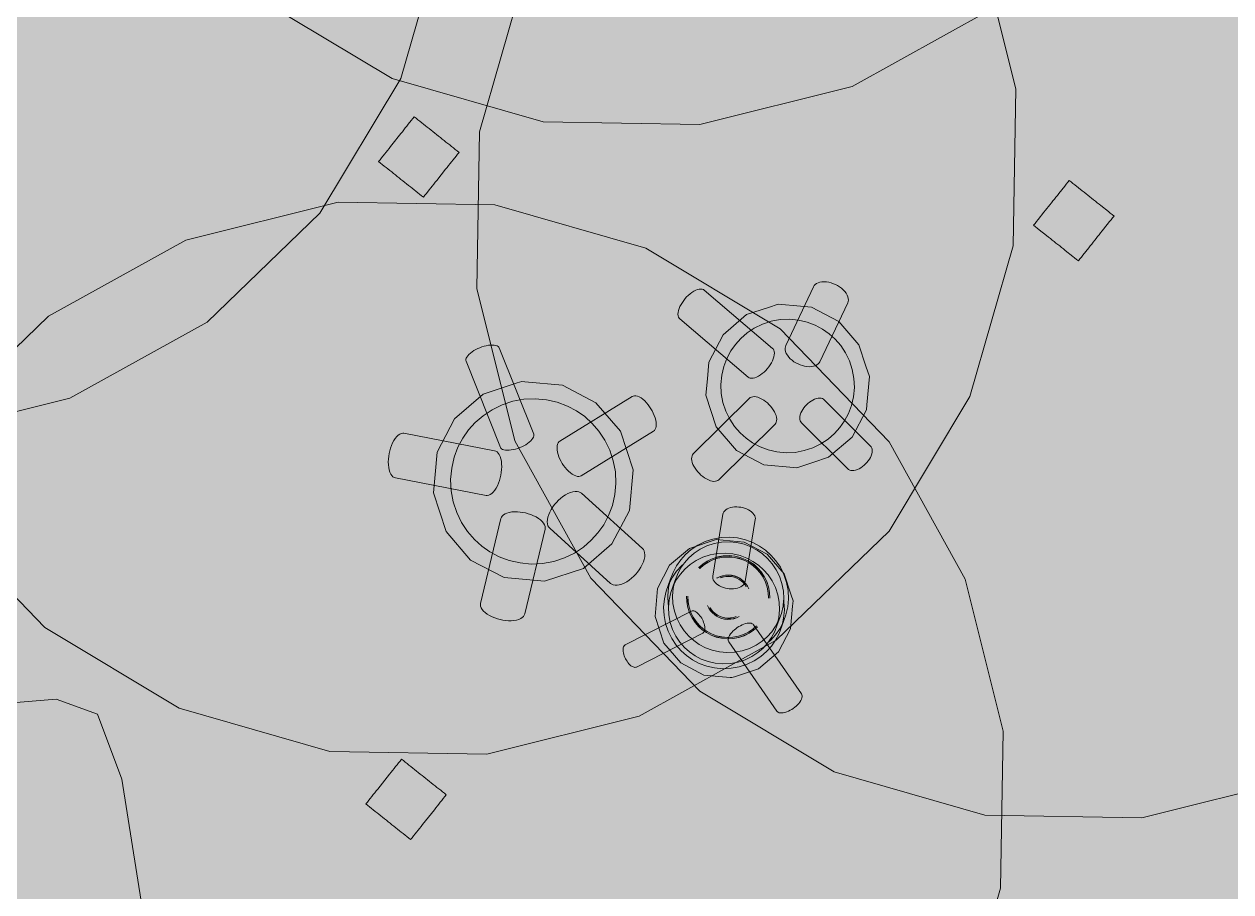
# Model space of a CAD drawing. Header units: millimetres. Extents: x -146962 to 322503, y -183624 to 284367.
# Drawn here: x 92993 to 96789, y 32109 to 34838 of the extents above; entities that cross this region are included whole.
import ezdxf

# ---------------------------------------------------------------- set-up
doc = ezdxf.new("R2010")
doc.units = ezdxf.units.MM
doc.layers.add('06_部屋の色', color=8, linetype='Continuous', lineweight=0)
doc.layers.add('30_敷地・外構', color=8, linetype='Continuous', lineweight=9)

msp = doc.modelspace()

# ---------------------------------------------------------------- hatches: boundary and pattern name
at = {"layer": '06_部屋の色', "true_color": 0xdde9cf}
msp.add_hatch(color=8, dxfattribs=at).paths.add_polyline_path([(83510.2, 29400.8), (83510.3, 31670.6), (83754.2, 32064.6), (83999.1, 32458.1), (84244.9, 32850.9), (84491.7, 33243.1), (84739.4, 33634.8), (84988.1, 34025.8), (85237.8, 34416.3), (85488.3, 34806.1), (85739.9, 35195.3), (85992.4, 35583.9), (86245.8, 35971.8), (86500.2, 36359.2), (86755.5, 36745.9), (87011.8, 37132), (87269, 37517.5), (87527.2, 37902.4), (87786.3, 38286.6), (88046.3, 38670.2), (88307.2, 39053.2), (88569.1, 39435.5), (88832, 39817.2), (89095.7, 40198.2), (89360.4, 40578.6), (89626, 40958.3), (89892.5, 41337.4), (90160, 41715.9), (90428.4, 42093.7), (90697.7, 42470.8), (90967.9, 42847.3), (91239, 43223.1), (91511.1, 43598.3), (91784.1, 43972.8), (92058, 44346.6), (92332.7, 44719.7), (92608.4, 45092.2), (92885.1, 45464), (93162.6, 45835.2), (93441, 46205.6), (93720.3, 46575.4), (94000.5, 46944.5), (94281.7, 47312.9), (94563.7, 47680.6), (94846.6, 48047.7), (95130.4, 48414), (95415.1, 48779.7), (95700.7, 49144.6), (95987.2, 49508.9), (96274.5, 49872.4), (96562.8, 50235.3), (96851.9, 50597.4), (97142, 50958.9), (97432.9, 51319.6), (97724.6, 51679.7), (98017.3, 52039), (98310.8, 52397.6), (98605.2, 52755.5), (98900.5, 53112.6), (99196.7, 53469.1), (99493.7, 53824.8), (99791.6, 54179.8), (100090.3, 54534), (100389.9, 54887.6), (100690.4, 55240.4), (100991.8, 55592.4), (101293.9, 55943.8), (101597, 56294.4), (101900.9, 56644.2), (102205.6, 56993.3), (102511.3, 57341.7), (102817.7, 57689.3), (103125, 58036.2), (103433.2, 58382.3), (103742.1, 58727.7), (104052, 59072.3), (104362.6, 59416.2), (104674.1, 59759.3), (104986.5, 60101.6), (105299.7, 60443.2), (105613.7, 60784), (105928.5, 61124.1), (106244.2, 61463.4), (106560.7, 61801.9), (106878, 62139.6), (107196.1, 62476.6), (107515.1, 62812.7), (107834.9, 63148.1), (108155.5, 63482.8), (108476.9, 63816.6), (108799.1, 64149.7), (109122.2, 64481.9), (109446, 64813.4), (109770.7, 65144.1), (110096.1, 65474), (110422.4, 65803.1), (110749.4, 66131.4), (111077.3, 66458.9), (111406, 66785.6), (111735.4, 67111.5), (112065.7, 67436.6), (112396.7, 67760.9), (112728.6, 68084.4), (113061.2, 68407.1), (113394.6, 68728.9), (113728.8, 69050), (114063.8, 69370.2), (114399.5, 69689.6), (114736, 70008.2), (115073.4, 70326), (115411.4, 70642.9), (115750.3, 70959.1), (116089.9, 71274.4), (116430.3, 71588.8), (116771.5, 71902.5), (117113.4, 72215.3), (117456.1, 72527.2), (117799.5, 72838.4), (118596.9, 72838.3), (118594.5, 29398.9)])
at = {"layer": '06_部屋の色', "true_color": 0xd0e1c2}
msp.add_hatch(color=8, dxfattribs=at).paths.add_polyline_path([(96795.3, 44800.1), (96995.1, 40900.1), (97594.9, 36900.1), (98994.7, 33400), (100394.5, 30199.9), (100394.5, 29399.9), (83510.2, 29400.8), (83510.3, 31670.6), (83714.7, 32000.8), (84134.5, 32674.5), (84134.5, 32674.5), (84558.1, 33348.1), (84558.1, 33348.1), (84985.6, 34021.8), (84985.6, 34021.8), (85417.2, 34695.5), (85852.8, 35369.1), (85852.8, 35369.1), (86292.4, 36042.8), (86292.4, 36042.8), (86736.1, 36716.4), (86736.1, 36716.4), (87184, 37390.1), (87184, 37390.1), (87636, 38063.8), (88092.1, 38737.4), (88552.4, 39411.1), (89017.2, 40084.7), (89486.2, 40758.4), (89486.2, 40758.4), (89959.4, 41432.1), (89959.4, 41432.1), (90437, 42105.7), (90919.2, 42779.4), (90919.2, 42779.4), (91405.8, 43453), (91896.8, 44126.7), (91896.8, 44126.7), (92392.4, 44800.3), (92392.4, 44800.3), (94845.5, 47200.2)])
at = {"layer": '30_敷地・外構', "true_color": 0xcfe0b8}
for points in [[(94212.2, 38158.7), (94690.9, 38278.1), (95184.2, 38269.4), (95658.5, 38133.5), (96081.4, 37879.3), (96424.2, 37524.4), (96663.4, 37092.9), (96782.7, 36614.2), (96774.1, 36120.8), (96638.1, 35646.6), (96384, 35223.7), (96029.1, 34880.9), (95597.6, 34641.7), (95118.8, 34522.4), (94625.5, 34531), (94151.2, 34667), (93728.3, 34921.1), (93385.6, 35276), (93146.4, 35707.5), (93027, 36186.3), (93035.6, 36679.6), (93171.6, 37153.8), (93425.7, 37576.8), (93780.6, 37919.5)], [(91752.1, 37178.8), (92230.9, 37298.2), (92724.2, 37289.6), (93198.4, 37153.6), (93621.4, 36899.5), (93964.1, 36544.6), (94203.3, 36113), (94322.7, 35634.3), (94314.1, 35141), (94178.1, 34666.7), (93923.9, 34243.8), (93569, 33901.1), (93137.5, 33661.9), (92658.8, 33542.5), (92165.5, 33551.1), (91691.2, 33687.1), (91268.3, 33941.2), (90925.5, 34296.1), (90686.3, 34727.7), (90567, 35206.4), (90575.6, 35699.7), (90711.6, 36174), (90965.7, 36596.9), (91320.6, 36939.6)], [(93542.1, 36178.7), (94020.8, 36298.1), (94514.1, 36289.5), (94988.4, 36153.5), (95411.3, 35899.4), (95754, 35544.5), (95993.2, 35112.9), (96112.6, 34634.2), (96104, 34140.9), (95968, 33666.6), (95713.9, 33243.7), (95359, 32901), (94927.4, 32661.8), (94448.7, 32542.4), (93955.4, 32551), (93481.1, 32687), (93058.2, 32941.1), (92715.5, 33296), (92476.3, 33727.6), (92356.9, 34206.3), (92365.5, 34699.6), (92501.5, 35173.9), (92755.6, 35596.8), (93110.5, 35939.5)], [(95602.1, 35978.6), (96080.8, 36098), (96574.1, 36089.4), (97048.4, 35953.4), (97471.3, 35699.3), (97814, 35344.3), (98053.2, 34912.8), (98172.6, 34434.1), (98164, 33940.8), (98028, 33466.5), (97773.9, 33043.6), (97419, 32700.8), (96987.4, 32461.6), (96508.7, 32342.3), (96015.4, 32350.9), (95541.1, 32486.9), (95118.2, 32741), (94775.5, 33095.9), (94536.3, 33527.4), (94416.9, 34006.2), (94425.5, 34499.5), (94561.5, 34973.8), (94815.6, 35396.7), (95170.5, 35739.4)], [(94145.6, 34452.8), (94150.3, 34458.7), (94178.3, 34493.9), (94183, 34499.7), (94187.7, 34505.6), (94192.3, 34511.5), (94197, 34517.4), (94201.7, 34523.2), (94211, 34535), (94215.7, 34540.8), (94220.3, 34546.7), (94226.2, 34542), (94232.1, 34537.4), (94238, 34532.7), (94243.8, 34528), (94249.7, 34523.4), (94255.6, 34518.7), (94261.4, 34514), (94267.3, 34509.4), (94273.2, 34504.7), (94279, 34500), (94284.9, 34495.3), (94290.8, 34490.7), (94296.7, 34486), (94302.5, 34481.3), (94308.4, 34476.7), (94314.3, 34472), (94320.1, 34467.3), (94326, 34462.7), (94331.9, 34458), (94337.7, 34453.3), (94343.6, 34448.7), (94349.5, 34444), (94355.3, 34439.3), (94361.2, 34434.7), (94356.5, 34428.8), (94351.9, 34422.9), (94342.5, 34411.2), (94337.9, 34405.3), (94333.2, 34399.4), (94328.5, 34393.6), (94323.9, 34387.7), (94319.2, 34381.8), (94291.2, 34346.6), (94286.5, 34340.7), (94281.8, 34334.9), (94277.2, 34329), (94272.5, 34323.1), (94267.8, 34317.3), (94258.5, 34305.5), (94253.8, 34299.7), (94249.2, 34293.8), (94243.3, 34298.5), (94237.4, 34303.1), (94231.6, 34307.8), (94225.7, 34312.5), (94219.8, 34317.1), (94213.9, 34321.8), (94208.1, 34326.5), (94202.2, 34331.1), (94196.3, 34335.8), (94190.5, 34340.5), (94184.6, 34345.1), (94178.7, 34349.8), (94172.9, 34354.5), (94167, 34359.1), (94161.1, 34363.8), (94155.3, 34368.5), (94149.4, 34373.2), (94143.5, 34377.8), (94137.6, 34382.5), (94131.8, 34387.2), (94125.9, 34391.8), (94120, 34396.5), (94114.2, 34401.2), (94108.3, 34405.8), (94113, 34411.7), (94117.6, 34417.6), (94127, 34429.3), (94131.6, 34435.2), (94136.3, 34441.1), (94141, 34446.9)], [(96201, 34246.8), (96205.6, 34252.7), (96210.3, 34258.5), (96215, 34264.4), (96219.6, 34270.3), (96224.3, 34276.2), (96229, 34282), (96233.6, 34287.9), (96238.3, 34293.8), (96243, 34299.6), (96247.7, 34305.5), (96266.3, 34329), (96271, 34334.9), (96275.7, 34340.7), (96280.3, 34346.6), (96286.2, 34341.9), (96292.1, 34337.3), (96297.9, 34332.6), (96321.4, 34313.9), (96327.3, 34309.2), (96333.2, 34304.6), (96339, 34299.9), (96344.9, 34295.2), (96350.8, 34290.6), (96356.6, 34285.9), (96362.5, 34281.2), (96368.4, 34276.6), (96374.2, 34271.9), (96380.1, 34267.2), (96403.6, 34248.5), (96409.5, 34243.9), (96415.3, 34239.2), (96421.2, 34234.5), (96416.5, 34228.7), (96411.9, 34222.8), (96407.2, 34216.9), (96388.5, 34193.5), (96383.9, 34187.6), (96379.2, 34181.7), (96374.5, 34175.8), (96369.8, 34170), (96365.2, 34164.1), (96360.5, 34158.2), (96355.8, 34152.4), (96351.2, 34146.5), (96346.5, 34140.6), (96341.8, 34134.8), (96323.2, 34111.3), (96318.5, 34105.4), (96313.8, 34099.5), (96309.2, 34093.7), (96303.3, 34098.3), (96297.4, 34103), (96291.5, 34107.7), (96268.1, 34126.4), (96262.2, 34131), (96256.3, 34135.7), (96250.5, 34140.4), (96244.6, 34145), (96238.7, 34149.7), (96232.8, 34154.4), (96227, 34159), (96221.1, 34163.7), (96215.2, 34168.4), (96209.4, 34173), (96185.9, 34191.7), (96180, 34196.4), (96174.2, 34201.1), (96168.3, 34205.7), (96173, 34211.6), (96177.6, 34217.5), (96182.3, 34223.3)], [(93502, 34158.7), (93980.7, 34278.1), (94474, 34269.5), (94948.3, 34133.5), (95371.2, 33879.4), (95713.9, 33524.5), (95953.1, 33092.9), (96072.5, 32614.2), (96063.9, 32120.9), (95927.9, 31646.6), (95673.8, 31223.7), (95318.9, 30881), (94887.3, 30641.8), (94408.6, 30522.4), (93915.3, 30531), (93441, 30667), (93018.1, 30921.1), (92675.4, 31276), (92436.2, 31707.6), (92316.8, 32186.3), (92325.4, 32679.6), (92461.4, 33153.9), (92715.5, 33576.8), (93070.4, 33919.5)], [(94142.9, 32479.8), (94147.6, 32485.6), (94152.2, 32491.5), (94156.9, 32497.4), (94161.6, 32503.2), (94166.2, 32509.1), (94170.9, 32515), (94175.6, 32520.8), (94180.2, 32526.7), (94186.1, 32522), (94192, 32517.4), (94197.8, 32512.7), (94203.7, 32508), (94209.6, 32503.4), (94215.5, 32498.7), (94221.3, 32494), (94227.2, 32489.4), (94233.1, 32484.7), (94238.9, 32480), (94244.8, 32475.3), (94250.7, 32470.7), (94256.5, 32466), (94262.4, 32461.3), (94268.3, 32456.7), (94274.1, 32452), (94280, 32447.3), (94285.9, 32442.7), (94291.8, 32438), (94297.6, 32433.3), (94303.5, 32428.7), (94309.4, 32424), (94315.2, 32419.3), (94321.1, 32414.7), (94316.4, 32408.8), (94311.8, 32402.9), (94307.1, 32397), (94302.4, 32391.2), (94297.8, 32385.3), (94293.1, 32379.4), (94288.4, 32373.6), (94283.8, 32367.7), (94246.4, 32320.7), (94241.7, 32314.9), (94237.1, 32309), (94232.4, 32303.1), (94227.7, 32297.3), (94223.1, 32291.4), (94218.4, 32285.5), (94213.7, 32279.7), (94209.1, 32273.8), (94203.2, 32278.5), (94197.3, 32283.1), (94191.4, 32287.8), (94185.6, 32292.5), (94179.7, 32297.1), (94173.8, 32301.8), (94168, 32306.5), (94162.1, 32311.1), (94156.2, 32315.8), (94150.4, 32320.5), (94144.5, 32325.1), (94138.6, 32329.8), (94132.7, 32334.5), (94126.9, 32339.1), (94121, 32343.8), (94115.1, 32348.5), (94109.3, 32353.2), (94103.4, 32357.8), (94097.5, 32362.5), (94091.7, 32367.2), (94085.8, 32371.8), (94079.9, 32376.5), (94074.1, 32381.2), (94068.2, 32385.8), (94072.9, 32391.7), (94077.5, 32397.6), (94082.2, 32403.4), (94086.9, 32409.3), (94091.5, 32415.2), (94096.2, 32421.1), (94100.9, 32426.9), (94105.5, 32432.8)]]:
    msp.add_hatch(color=8, dxfattribs=at).paths.add_polyline_path(points)
at = {"layer": '30_敷地・外構', "true_color": 0xcfe3ef}
msp.add_hatch(color=8, dxfattribs=at).paths.add_polyline_path([(86356.1, 35390.7), (86661.5, 35317.3), (86722.7, 35140.7), (86177.3, 34630.7), (85806, 34152.8), (85563, 33677.4), (85428.4, 33153.2), (85428, 32611.6), (85517.5, 32083.6), (85694.6, 31580.7), (85900, 31276.1), (86217.9, 30938.2), (86602, 30610.7), (86927.9, 30440.6), (87540.8, 30292.3), (88182, 30228.1), (88713.3, 30306), (89057.9, 30437.2), (89447, 30676.8), (89887.1, 31044.7), (90333.4, 31675), (90819.6, 31805.4), (91276.7, 31792.1), (91623.8, 31933.7), (91802.1, 32119.1), (91924.6, 32380.4), (92009.7, 32705.4), (92094.7, 32790.4), (92376.7, 32756.2), (92754.7, 32687), (93094.7, 32715.3), (93224.7, 32667.8), (93300.9, 32464), (93364.6, 32060.3), (93548.8, 31812.4), (93787.1, 31631.1), (94069.6, 31519), (94381.3, 31511.9), (94525, 31445.2), (94587.1, 31037.7), (94594.1, 30039), (94514.5, 29873.6), (90525.8, 29812.9), (83928.7, 29812.5), (83794.1, 29911.7), (83754.6, 31000.8), (84206.7, 32754.5), (85744, 35113.2)])

# ---------------------------------------------------------------- linework, layer by layer
at = {"layer": '30_敷地・外構'}
for points in [[(94314.1, 35141), (94178.1, 34666.7), (93923.9, 34243.8), (93569, 33901.1), (93137.5, 33661.9), (92658.8, 33542.5), (92165.5, 33551.1), (91691.2, 33687.1), (91268.3, 33941.2), (90925.5, 34296.1), (90686.3, 34727.7), (90567, 35206.4)], [(95993.2, 35112.9), (96112.6, 34634.2), (96104, 34140.9), (95968, 33666.6), (95713.9, 33243.7), (95359, 32901), (94927.4, 32661.8), (94448.7, 32542.4), (93955.4, 32551), (93481.1, 32687), (93058.2, 32941.1), (92715.5, 33296), (92476.3, 33727.6), (92356.9, 34206.3), (92365.5, 34699.6), (92501.5, 35173.9)], [(98053.2, 34912.8), (98172.6, 34434.1), (98164, 33940.8), (98028, 33466.5), (97773.9, 33043.6), (97419, 32700.8), (96987.4, 32461.6), (96508.7, 32342.3), (96015.4, 32350.9), (95541.1, 32486.9), (95118.2, 32741), (94775.5, 33095.9), (94536.3, 33527.4), (94416.9, 34006.2), (94425.5, 34499.5), (94561.5, 34973.8)], [(96029.1, 34880.9), (95597.6, 34641.7), (95118.8, 34522.4), (94625.5, 34531), (94151.2, 34667), (93728.3, 34921.1)], [(94145.6, 34452.8), (94150.3, 34458.7), (94178.3, 34493.9), (94183, 34499.7), (94187.7, 34505.6), (94192.3, 34511.5), (94197, 34517.4), (94201.7, 34523.2), (94211, 34535), (94215.7, 34540.8), (94220.3, 34546.7), (94226.2, 34542), (94232.1, 34537.4), (94238, 34532.7), (94243.8, 34528), (94249.7, 34523.4), (94255.6, 34518.7), (94261.4, 34514), (94267.3, 34509.4), (94273.2, 34504.7), (94279, 34500), (94284.9, 34495.3), (94290.8, 34490.7), (94296.7, 34486), (94302.5, 34481.3), (94308.4, 34476.7), (94314.3, 34472), (94320.1, 34467.3), (94326, 34462.7), (94331.9, 34458), (94337.7, 34453.3), (94343.6, 34448.7), (94349.5, 34444), (94355.3, 34439.3), (94361.2, 34434.7), (94356.5, 34428.8), (94351.9, 34422.9), (94342.5, 34411.2), (94337.9, 34405.3), (94333.2, 34399.4), (94328.5, 34393.6), (94323.9, 34387.7), (94319.2, 34381.8), (94291.2, 34346.6), (94286.5, 34340.7), (94281.8, 34334.9), (94277.2, 34329), (94272.5, 34323.1), (94267.8, 34317.3), (94258.5, 34305.5), (94253.8, 34299.7), (94249.2, 34293.8), (94243.3, 34298.5), (94237.4, 34303.1), (94231.6, 34307.8), (94225.7, 34312.5), (94219.8, 34317.1), (94213.9, 34321.8), (94208.1, 34326.5), (94202.2, 34331.1), (94196.3, 34335.8), (94190.5, 34340.5), (94184.6, 34345.1), (94178.7, 34349.8), (94172.9, 34354.5), (94167, 34359.1), (94161.1, 34363.8), (94155.3, 34368.5), (94149.4, 34373.2), (94143.5, 34377.8), (94137.6, 34382.5), (94131.8, 34387.2), (94125.9, 34391.8), (94120, 34396.5), (94114.2, 34401.2), (94108.3, 34405.8), (94113, 34411.7), (94117.6, 34417.6), (94127, 34429.3), (94131.6, 34435.2), (94136.3, 34441.1), (94141, 34446.9), (94145.6, 34452.8)], [(96201, 34246.8), (96205.6, 34252.7), (96210.3, 34258.5), (96215, 34264.4), (96219.6, 34270.3), (96224.3, 34276.2), (96229, 34282), (96233.6, 34287.9), (96238.3, 34293.8), (96243, 34299.6), (96247.7, 34305.5), (96266.3, 34329), (96271, 34334.9), (96275.7, 34340.7), (96280.3, 34346.6), (96286.2, 34341.9), (96292.1, 34337.3), (96297.9, 34332.6), (96321.4, 34313.9), (96327.3, 34309.2), (96333.2, 34304.6), (96339, 34299.9), (96344.9, 34295.2), (96350.8, 34290.6), (96356.6, 34285.9), (96362.5, 34281.2), (96368.4, 34276.6), (96374.2, 34271.9), (96380.1, 34267.2), (96403.6, 34248.5), (96409.5, 34243.9), (96415.3, 34239.2), (96421.2, 34234.5), (96416.5, 34228.7), (96411.9, 34222.8), (96407.2, 34216.9), (96388.5, 34193.5), (96383.9, 34187.6), (96379.2, 34181.7), (96374.5, 34175.8), (96369.8, 34170), (96365.2, 34164.1), (96360.5, 34158.2), (96355.8, 34152.4), (96351.2, 34146.5), (96346.5, 34140.6), (96341.8, 34134.8), (96323.2, 34111.3), (96318.5, 34105.4), (96313.8, 34099.5), (96309.2, 34093.7), (96303.3, 34098.3), (96297.4, 34103), (96291.5, 34107.7), (96268.1, 34126.4), (96262.2, 34131), (96256.3, 34135.7), (96250.5, 34140.4), (96244.6, 34145), (96238.7, 34149.7), (96232.8, 34154.4), (96227, 34159), (96221.1, 34163.7), (96215.2, 34168.4), (96209.4, 34173), (96185.9, 34191.7), (96180, 34196.4), (96174.2, 34201.1), (96168.3, 34205.7), (96173, 34211.6), (96177.6, 34217.5), (96182.3, 34223.3), (96201, 34246.8)], [(93502, 34158.7), (93980.7, 34278.1), (94474, 34269.5), (94948.3, 34133.5), (95371.2, 33879.4), (95713.9, 33524.5), (95953.1, 33092.9), (96072.5, 32614.2), (96063.9, 32120.9), (95927.9, 31646.6), (95673.8, 31223.7), (95318.9, 30881), (94887.3, 30641.8), (94408.6, 30522.4), (93915.3, 30531), (93441, 30667), (93018.1, 30921.1), (92675.4, 31276)], [(92715.5, 33576.8), (93070.4, 33919.5), (93502, 34158.7)], [(95478.4, 34015.7), (95481.5, 34019.1), (95485.6, 34022.2), (95490.5, 34024.6), (95496.3, 34026.4), (95502.8, 34027.5), (95509.7, 34027.8), (95517, 34027.4), (95524.4, 34026.2), (95531.7, 34024.3), (95538.7, 34021.9), (95545.2, 34019.1), (95551.6, 34015.8), (95557.9, 34011.9), (95563.9, 34007.5), (95569.6, 34002.6), (95574.5, 33997.2), (95578.7, 33991.7), (95582, 33986), (95584.3, 33980.4), (95585.5, 33975), (95585.8, 33970), (95585.1, 33965.4), (95583.6, 33961.3), (95496.5, 33776.6), (95494.2, 33772.8), (95491.1, 33769.4), (95487, 33766.4), (95482.1, 33763.9), (95476.3, 33762.1), (95469.9, 33761), (95462.9, 33760.7), (95455.6, 33761.2), (95448.2, 33762.4), (95441, 33764.2), (95434, 33766.6), (95427.4, 33769.4), (95421, 33772.7), (95414.7, 33776.6), (95408.7, 33781), (95403.1, 33786), (95398.1, 33791.3), (95393.9, 33796.9), (95390.6, 33802.5), (95388.4, 33808.1), (95387.1, 33813.5), (95386.9, 33818.6), (95387.5, 33823.2), (95389, 33827.3), (95476.2, 34012), (95478.4, 34015.7)], [(95050.2, 33931.4), (95051.4, 33937.4), (95053.5, 33943.7), (95056.2, 33950.3), (95059.6, 33956.8), (95063.6, 33963.2), (95067.8, 33969.2), (95072.3, 33974.8), (95077.1, 33980.1), (95082.4, 33985.2), (95088, 33990.1), (95093.9, 33994.5), (95099.9, 33998.3), (95105.9, 34001.3), (95111.6, 34003.5), (95117, 34004.7), (95121.9, 34005.1), (95126.1, 34004.6), (95129.7, 34003.4), (95132.6, 34001.5), (95347.6, 33818.3), (95349.9, 33815.8), (95351.7, 33812.4), (95352.9, 33808.3), (95353.3, 33803.5), (95352.9, 33798), (95351.7, 33792), (95349.7, 33785.6), (95346.9, 33779.1), (95343.5, 33772.5), (95339.6, 33766.2), (95335.3, 33760.2), (95330.8, 33754.6), (95326, 33749.3), (95320.8, 33744.1), (95315.1, 33739.2), (95309.2, 33734.8), (95303.2, 33731.1), (95297.2, 33728), (95291.5, 33725.9), (95286.1, 33724.6), (95281.3, 33724.3), (95277, 33724.8), (95273.5, 33726), (95270.6, 33727.9), (95055.6, 33911), (95053.2, 33913.6), (95051.4, 33916.9), (95050.2, 33921), (95049.8, 33925.9), (95050.2, 33931.4)], [(95192.2, 33861.3), (95265.7, 33924.5), (95334.5, 33947.1), (95365.4, 33957.3), (95435.1, 33950.9), (95469.9, 33947.8), (95555.8, 33902.7), (95619, 33829.2), (95640.9, 33762.7), (95651.8, 33729.5), (95643.7, 33640.5), (95642.3, 33625), (95597.2, 33539.1), (95523.7, 33475.9), (95473.9, 33459.5), (95424, 33443.1), (95413.6, 33444), (95319.5, 33452.6), (95233.6, 33497.7), (95170.4, 33571.2), (95137.6, 33670.9), (95142.4, 33723.1), (95147.1, 33775.4), (95192.2, 33861.3)], [(95215.8, 33810.2), (95230.4, 33830.9), (95247.3, 33849.7), (95267.2, 33867.1), (95290, 33882.2), (95315.3, 33894.6), (95342.5, 33903.6), (95370.9, 33908.8), (95399.8, 33910.1), (95428.4, 33907.5), (95455.8, 33901.1), (95481.4, 33891.5), (95504.7, 33879.1), (95525.4, 33864.5), (95544.3, 33847.6), (95561.6, 33827.7), (95576.8, 33804.9), (95589.1, 33779.6), (95598.1, 33752.4), (95603.4, 33724), (95604.7, 33695.1), (95602, 33666.5), (95595.6, 33639.1), (95586, 33613.5), (95573.6, 33590.2), (95559.1, 33569.5), (95542.1, 33550.6), (95522.2, 33533.3), (95499.4, 33518.1), (95474.1, 33505.8), (95446.9, 33496.8), (95418.5, 33491.5), (95389.6, 33490.2), (95361.1, 33492.9), (95333.7, 33499.3), (95308.1, 33508.9), (95284.7, 33521.3), (95264, 33535.8), (95245.2, 33552.8), (95227.8, 33572.7), (95212.7, 33595.5), (95200.3, 33620.8), (95191.3, 33648), (95186.1, 33676.4), (95184.8, 33705.3), (95187.4, 33733.8), (95193.8, 33761.2), (95203.4, 33786.8), (95215.8, 33810.2)], [(94388.7, 33795.3), (94392.5, 33799.5), (94397.2, 33803.6), (94402.5, 33807.6), (94408.3, 33811.3), (94414.5, 33814.8), (94420.7, 33817.9), (94426.9, 33820.5), (94433.3, 33822.9), (94440, 33825), (94446.8, 33826.7), (94453.6, 33828), (94460.2, 33828.8), (94466.4, 33829), (94472, 33828.6), (94476.9, 33827.7), (94481, 33826.3), (94484.1, 33824.4), (94486.4, 33822.3), (94487.8, 33819.8), (94596, 33548.8), (94596.6, 33546), (94596.5, 33542.9), (94595.5, 33539.4), (94593.5, 33535.6), (94590.6, 33531.5), (94586.8, 33527.4), (94582.1, 33523.3), (94576.8, 33519.3), (94571, 33515.5), (94564.8, 33512.1), (94558.6, 33509), (94552.3, 33506.3), (94546, 33504), (94539.3, 33501.9), (94532.5, 33500.2), (94525.7, 33498.9), (94519.1, 33498.1), (94512.9, 33497.9), (94507.2, 33498.3), (94502.4, 33499.2), (94498.3, 33500.6), (94495.2, 33502.4), (94492.9, 33504.6), (94491.5, 33507.1), (94383.3, 33778.1), (94382.6, 33780.8), (94382.8, 33784), (94383.8, 33787.5), (94385.8, 33791.3), (94388.7, 33795.3)], [(94292.1, 33492.2), (94347.2, 33597.1), (94437, 33674.4), (94544.1, 33709.6), (94558.9, 33714.4), (94567.9, 33713.6), (94686.6, 33702.8), (94791.6, 33647.7), (94868.9, 33557.9), (94908.9, 33436), (94897.3, 33308.3), (94842.2, 33203.4), (94752.4, 33126.1), (94630.5, 33086), (94502.8, 33097.6), (94397.8, 33152.7), (94320.5, 33242.6), (94280.5, 33364.4), (94280.5, 33364.4), (94285.7, 33421.5), (94292.1, 33492.2)], [(94682.1, 33463.2), (94678.6, 33470.3), (94675.4, 33477.7), (94672.9, 33485.1), (94671, 33492.5), (94669.8, 33499.6), (94669.5, 33506.2), (94669.9, 33512), (94671.1, 33517.1), (94672.9, 33521.2), (94675.3, 33524.4), (94678.2, 33526.8), (94905.7, 33667.1), (94909, 33668.6), (94912.9, 33669.3), (94917.5, 33669.1), (94922.5, 33667.9), (94928, 33665.7), (94933.7, 33662.4), (94939.5, 33658.2), (94945.2, 33653.2), (94950.8, 33647.5), (94956, 33641.4), (94960.7, 33635), (94964.9, 33628.6), (94968.8, 33622), (94972.3, 33614.9), (94975.4, 33607.5), (94978, 33600), (94979.9, 33592.6), (94981.1, 33585.5), (94981.4, 33579), (94981, 33573.1), (94979.8, 33568.1), (94978, 33563.9), (94975.5, 33560.7), (94972.7, 33558.4), (94745.2, 33418.1), (94741.9, 33416.6), (94737.9, 33415.8), (94733.4, 33416), (94728.4, 33417.3), (94722.9, 33419.5), (94717.2, 33422.8), (94711.4, 33427), (94705.7, 33432), (94700.1, 33437.6), (94694.9, 33443.8), (94690.2, 33450.1), (94686, 33456.5), (94682.1, 33463.2)], [(95092.8, 33471.2), (95093, 33476), (95094, 33480.3), (95095.7, 33483.8), (95098, 33486.6), (95274.5, 33661.6), (95277.4, 33663.8), (95280.9, 33665.5), (95285.2, 33666.5), (95290, 33666.7), (95295.5, 33666.1), (95301.3, 33664.6), (95307.4, 33662.2), (95313.6, 33659.2), (95319.7, 33655.5), (95325.5, 33651.3), (95331, 33646.7), (95336, 33642), (95340.7, 33636.9), (95345.2, 33631.4), (95349.3, 33625.5), (95353, 33619.4), (95356, 33613.2), (95358.3, 33607.1), (95359.7, 33601.2), (95360.3, 33595.8), (95360.1, 33590.9), (95359, 33586.7), (95357.4, 33583.2), (95355.1, 33580.3), (95178.6, 33405.3), (95175.7, 33403.1), (95172.2, 33401.5), (95167.9, 33400.5), (95163, 33400.3), (95157.6, 33400.9), (95151.8, 33402.4), (95145.7, 33404.7), (95139.5, 33407.8), (95133.4, 33411.5), (95127.6, 33415.7), (95122.1, 33420.2), (95117.1, 33425), (95112.4, 33430), (95107.9, 33435.5), (95103.8, 33441.4), (95100.1, 33447.5), (95097.1, 33453.7), (95094.8, 33459.9), (95093.4, 33465.7), (95092.8, 33471.2)], [(94373.2, 33536.4), (94391.2, 33562.1), (94412.2, 33585.4), (94436.9, 33606.8), (94465.1, 33625.6), (94496.4, 33640.9), (94530, 33652.1), (94565.3, 33658.6), (94601, 33660.1), (94636.4, 33656.9), (94670.3, 33649), (94702, 33637.1), (94730.9, 33621.7), (94756.6, 33603.7), (94779.9, 33582.7), (94801.3, 33558), (94820.1, 33529.8), (94835.4, 33498.6), (94846.5, 33464.9), (94853, 33429.7), (94854.6, 33393.9), (94851.3, 33358.6), (94843.5, 33324.6), (94831.5, 33292.9), (94816.2, 33264), (94798.2, 33238.4), (94777.2, 33215.1), (94752.5, 33193.6), (94724.3, 33174.8), (94693, 33159.5), (94659.4, 33148.4), (94624.1, 33141.9), (94588.4, 33140.3), (94553, 33143.6), (94519.1, 33151.5), (94487.4, 33163.4), (94458.5, 33178.7), (94432.8, 33196.7), (94409.5, 33217.7), (94388.1, 33242.4), (94369.3, 33270.6), (94354, 33301.9), (94342.9, 33335.6), (94336.4, 33370.8), (94334.8, 33406.6), (94338.1, 33441.9), (94345.9, 33475.8), (94357.9, 33507.5), (94373.2, 33536.4)], [(95433.1, 33599.4), (95433.5, 33604.4), (95434.6, 33609.7), (95436.5, 33615.3), (95439, 33620.9), (95442.2, 33626.4), (95445.8, 33631.6), (95449.8, 33636.5), (95453.9, 33641), (95458.4, 33645.1), (95463.3, 33649.1), (95468.5, 33652.7), (95474, 33655.9), (95479.6, 33658.5), (95485.2, 33660.4), (95490.6, 33661.5), (95495.6, 33661.8), (95500.1, 33661.4), (95504, 33660.3), (95507.4, 33658.6), (95510.1, 33656.5), (95655.4, 33511.1), (95657.6, 33508.4), (95659.3, 33505.1), (95660.4, 33501.1), (95660.8, 33496.6), (95660.5, 33491.6), (95659.4, 33486.3), (95657.5, 33480.7), (95654.9, 33475.1), (95651.7, 33469.6), (95648.1, 33464.3), (95644.2, 33459.4), (95640, 33455), (95635.5, 33450.8), (95630.6, 33446.9), (95625.4, 33443.2), (95619.9, 33440.1), (95614.3, 33437.5), (95608.7, 33435.6), (95603.4, 33434.5), (95598.4, 33434.1), (95593.9, 33434.5), (95589.9, 33435.6), (95586.6, 33437.3), (95583.9, 33439.5), (95438.5, 33584.8), (95436.3, 33587.5), (95434.6, 33590.9), (95433.5, 33594.8), (95433.1, 33599.4)], [(94140, 33444), (94139, 33452.5), (94138.8, 33461.3), (94139.1, 33470.3), (94140, 33479.1), (94141.4, 33487.6), (94143.3, 33496), (94145.7, 33504.6), (94148.7, 33513), (94152.3, 33521.1), (94156.3, 33528.7), (94160.7, 33535.4), (94165.4, 33541.1), (94170.1, 33545.6), (94174.9, 33548.9), (94179.6, 33550.9), (94184, 33551.7), (94188.1, 33551.5), (94473.2, 33496.5), (94477.1, 33495.2), (94480.9, 33492.8), (94484.5, 33489.2), (94487.7, 33484.4), (94490.5, 33478.4), (94492.7, 33471.4), (94494.3, 33463.5), (94495.2, 33455), (94495.4, 33446.2), (94495.1, 33437.2), (94494.2, 33428.4), (94492.8, 33419.9), (94490.9, 33411.5), (94488.5, 33402.9), (94485.5, 33394.5), (94481.9, 33386.4), (94477.9, 33378.8), (94473.5, 33372.1), (94468.9, 33366.4), (94464.1, 33361.9), (94459.3, 33358.6), (94454.6, 33356.6), (94450.2, 33355.8), (94446.1, 33356), (94161, 33411), (94157.1, 33412.3), (94153.3, 33414.7), (94149.8, 33418.3), (94146.5, 33423.1), (94143.8, 33429.1), (94141.5, 33436.1), (94140, 33444)], [(94639.2, 33279.8), (94640.7, 33287.5), (94643.3, 33295.6), (94646.8, 33303.8), (94651.2, 33312), (94656.3, 33319.9), (94661.8, 33327.3), (94667.6, 33334.1), (94673.8, 33340.6), (94680.7, 33346.8), (94688, 33352.6), (94695.7, 33357.7), (94703.6, 33362), (94711.4, 33365.4), (94718.9, 33367.6), (94726, 33368.8), (94732.3, 33368.8), (94737.9, 33367.7), (94742.7, 33365.7), (94746.5, 33362.9), (94937.8, 33189.5), (94940.9, 33185.9), (94943.3, 33181.4), (94944.9, 33176), (94945.5, 33169.6), (94945.1, 33162.5), (94943.6, 33154.8), (94941, 33146.7), (94937.5, 33138.4), (94933.1, 33130.3), (94928.1, 33122.4), (94922.6, 33115), (94916.8, 33108.1), (94910.5, 33101.7), (94903.7, 33095.5), (94896.3, 33089.7), (94888.6, 33084.5), (94880.8, 33080.2), (94872.9, 33076.9), (94865.4, 33074.6), (94858.4, 33073.5), (94852, 33073.5), (94846.4, 33074.6), (94841.7, 33076.5), (94837.8, 33079.3), (94646.6, 33252.8), (94643.5, 33256.3), (94641, 33260.8), (94639.4, 33266.3), (94638.8, 33272.6), (94639.2, 33279.8)], [(94494.6, 33287.2), (94497.2, 33291.1), (94501, 33294.6), (94506, 33297.8), (94512.1, 33300.5), (94519.3, 33302.5), (94527.2, 33303.9), (94535.8, 33304.6), (94544.7, 33304.5), (94553.6, 33303.8), (94562.4, 33302.5), (94570.8, 33300.8), (94579.1, 33298.5), (94587.5, 33295.7), (94595.8, 33292.2), (94603.8, 33288.2), (94611.1, 33283.8), (94617.6, 33278.9), (94623, 33273.9), (94627.3, 33268.7), (94630.3, 33263.6), (94632, 33258.7), (94632.6, 33254.1), (94632.1, 33249.8), (94568.1, 32983.2), (94566.6, 32979.2), (94564, 32975.3), (94560.2, 32971.7), (94555.2, 32968.6), (94549.1, 32965.9), (94541.9, 32963.9), (94534, 32962.5), (94525.4, 32961.8), (94516.5, 32961.9), (94507.6, 32962.6), (94498.8, 32963.9), (94490.4, 32965.6), (94482.1, 32967.9), (94473.7, 32970.7), (94465.4, 32974.2), (94457.4, 32978.2), (94450.1, 32982.6), (94443.6, 32987.5), (94438.2, 32992.5), (94433.9, 32997.7), (94430.9, 33002.8), (94429.2, 33007.7), (94428.6, 33012.3), (94429.1, 33016.6), (94493.1, 33283.2), (94494.6, 33287.2)], [(95180.9, 33071.5), (95175.5, 33074.7), (95170.7, 33078.4), (95166.6, 33082.3), (95163.4, 33086.4), (95161, 33090.5), (95159.6, 33094.6), (95159.1, 33098.6), (95159.3, 33102.3), (95191.3, 33296.8), (95192.3, 33300.4), (95194.1, 33304), (95196.7, 33307.4), (95200.3, 33310.6), (95204.6, 33313.5), (95209.7, 33315.9), (95215.5, 33317.7), (95221.7, 33319.1), (95228.1, 33319.8), (95234.6, 33320), (95241, 33319.6), (95247.1, 33318.9), (95253.2, 33317.6), (95259.4, 33315.9), (95265.5, 33313.6), (95271.3, 33310.9), (95276.8, 33307.7), (95281.6, 33304), (95285.7, 33300.1), (95288.9, 33296), (95291.2, 33291.9), (95292.6, 33287.8), (95293.2, 33283.8), (95292.9, 33280.1), (95260.9, 33085.6), (95259.9, 33082), (95258.1, 33078.4), (95255.5, 33075), (95252, 33071.8), (95247.6, 33068.9), (95242.5, 33066.5), (95236.8, 33064.6), (95230.6, 33063.3), (95224.2, 33062.6), (95217.7, 33062.4), (95211.3, 33062.8), (95205.1, 33063.5), (95199, 33064.8), (95192.9, 33066.5), (95186.8, 33068.7), (95180.9, 33071.5)], [(95085.8, 33189.6), (95169.9, 33217.3), (95258.2, 33209.3), (95330.7, 33171.2), (95384.1, 33109.1), (95406, 33042.6), (95411.8, 33024.9), (95410.2, 33008), (95403.7, 32936.7), (95365.7, 32864.2), (95303.6, 32810.8), (95227.1, 32785.6), (95219.4, 32783.1), (95213.6, 32783.6), (95131.2, 32791.1), (95058.7, 32829.2), (95005.3, 32891.3), (94977.6, 32975.5), (94985.6, 33063.7), (95023.7, 33136.2), (95085.8, 33189.6)], [(95045.5, 33134.8), (95058.6, 33153.5), (95073.9, 33170.4), (95091.8, 33186), (95112.4, 33199.7), (95135.2, 33210.8), (95159.8, 33218.9), (95185.5, 33223.6), (95211.6, 33224.8), (95237.4, 33222.4), (95262.2, 33216.7), (95285.4, 33208), (95306.5, 33196.8), (95325.3, 33183.7), (95342.4, 33168.5), (95358.1, 33150.5), (95371.9, 33130), (95383.1, 33107.2), (95391.4, 33082.7), (95396.2, 33057.1), (95397.5, 33031.1), (95395.1, 33005.4), (95389.5, 32980.8), (95376.5, 32945.2), (95367.9, 32922.1), (95356.8, 32901.1), (95343.7, 32882.5), (95328.4, 32865.5), (95310.5, 32849.9), (95289.9, 32836.3), (95267.1, 32825.1), (95242.5, 32817), (95216.8, 32812.3), (95190.7, 32811.2), (95164.9, 32813.6), (95140.1, 32819.3), (95116.9, 32828), (95095.8, 32839.1), (95077, 32852.2), (95059.9, 32867.5), (95044.2, 32885.4), (95030.4, 32906), (95019.1, 32928.7), (95010.9, 32953.2), (95006.1, 32978.8), (95004.8, 33004.8), (95007.2, 33030.5), (95012.8, 33055.2), (95025.8, 33090.7), (95034.4, 33113.8), (95045.5, 33134.8)], [(95048.1, 33107.6), (95058.3, 33127), (95070.4, 33144.2), (95084.4, 33159.8), (95101, 33174.2), (95119.9, 33186.7), (95140.9, 33197), (95163.6, 33204.4), (95187.2, 33208.8), (95211.3, 33209.8), (95235.1, 33207.6), (95257.9, 33202.4), (95279.3, 33194.4), (95298.7, 33184.1), (95316, 33172), (95331.8, 33158), (95346.2, 33141.4), (95358.9, 33122.5), (95369.3, 33101.6), (95376.9, 33079), (95381.3, 33055.4), (95382.5, 33031.5), (95380.3, 33007.8), (95375.1, 32985.1), (95362.2, 32949.5), (95354.2, 32928.3), (95344, 32909), (95331.9, 32891.8), (95317.9, 32876.1), (95301.3, 32861.8), (95282.4, 32849.2), (95261.4, 32839), (95238.7, 32831.5), (95215.1, 32827.2), (95191, 32826.1), (95167.2, 32828.3), (95144.4, 32833.6), (95123, 32841.6), (95103.6, 32851.8), (95086.3, 32863.9), (95070.5, 32878), (95056.1, 32894.5), (95043.4, 32913.4), (95033, 32934.3), (95025.4, 32956.9), (95021, 32980.5), (95019.8, 33004.5), (95022, 33028.1), (95027.2, 33050.8), (95040.1, 33086.4), (95048.1, 33107.6)], [(95222.1, 33172.1), (95198.3, 33174.3), (95174.3, 33173.2), (95150.6, 33168.9), (95128, 33161.4), (95107, 33151.2), (95088, 33138.6), (95071.5, 33124.2), (95057.4, 33108.6), (95045.4, 33091.4), (95038.1, 33077.7), (95034.9, 33063.7), (95032.8, 33040), (95033.9, 33016.1), (95038.4, 32992.5), (95045.9, 32969.9), (95056.3, 32948.9), (95069, 32930), (95083.5, 32913.5), (95099.2, 32899.5), (95116.5, 32887.4), (95136, 32877.1), (95157.3, 32869.1), (95180.2, 32863.8), (95203.9, 32861.6), (95228, 32862.7), (95251.7, 32867.1), (95274.3, 32874.5), (95295.3, 32884.8), (95314.3, 32897.3), (95330.8, 32911.7), (95344.9, 32927.3), (95356.9, 32944.5), (95364.2, 32958.2), (95367.4, 32972.3), (95369.5, 32995.9), (95368.4, 33019.9), (95363.9, 33043.5), (95356.3, 33066), (95346, 33087), (95333.3, 33105.9), (95318.8, 33122.4), (95303.1, 33136.5), (95285.8, 33148.5), (95266.3, 33158.8), (95245, 33166.8), (95222.1, 33172.1)], [(95027.2, 33050.8), (95040.1, 33086.4), (95048.1, 33107.6), (95058.3, 33127), (95067.5, 33140), (95067.2, 33140.3), (95060.9, 33134.9), (95045.7, 33117.9), (95032.6, 33099.2), (95024, 33083), (95020.1, 33066.1), (95017.8, 33040.4), (95019, 33014.4), (95020, 33009.5), (95020.3, 33009.5), (95022, 33028.1), (95027.2, 33050.8)], [(95157.7, 33157), (95174.7, 33162.6), (95192.4, 33165.8), (95210.5, 33166.6), (95228.3, 33165), (95245.4, 33161), (95261.5, 33155), (95276, 33147.3), (95289, 33138.3), (95300.8, 33127.7), (95311.7, 33115.3), (95321.2, 33101.1), (95329, 33085.4), (95334.7, 33068.5), (95338, 33050.8), (95338.9, 33032.8), (95338.8, 33032.5), (95337.9, 33050.5), (95334.6, 33068.2), (95328.9, 33085.1), (95321.1, 33100.8), (95311.6, 33115), (95300.7, 33127.4), (95288.9, 33138), (95275.9, 33147), (95261.3, 33154.7), (95245.3, 33160.7), (95228.2, 33164.7), (95210.4, 33166.3), (95192.3, 33165.5), (95174.6, 33162.3), (95157.6, 33156.7), (95141.8, 33149), (95127.6, 33139.6), (95115.2, 33128.8), (95115.3, 33129.1), (95127.8, 33139.8), (95142, 33149.3), (95157.7, 33157)], [(95159.2, 33153.3), (95175.7, 33158.7), (95192.9, 33161.9), (95210.4, 33162.6), (95227.7, 33161), (95244.3, 33157.2), (95259.8, 33151.4), (95274, 33143.9), (95286.6, 33135.1), (95298, 33124.9), (95308.5, 33112.9), (95317.8, 33099.2), (95325.3, 33083.9), (95330.8, 33067.5), (95334, 33050.4), (95334.9, 33032.9), (95334.8, 33032.6), (95333.9, 33050.1), (95330.7, 33067.2), (95325.2, 33083.6), (95317.6, 33098.9), (95308.4, 33112.6), (95297.9, 33124.6), (95286.4, 33134.8), (95273.9, 33143.6), (95259.7, 33151.1), (95244.2, 33156.9), (95227.6, 33160.7), (95210.3, 33162.3), (95192.8, 33161.6), (95175.6, 33158.4), (95159.1, 33153), (95143.8, 33145.5), (95130.1, 33136.4), (95118, 33125.9), (95118.1, 33126.2), (95130.2, 33136.7), (95144, 33145.8), (95159.2, 33153.3)], [(95199.6, 33105.3), (95209.2, 33105.7), (95218.7, 33104.8), (95227.8, 33102.7), (95236.4, 33099.5), (95244.2, 33095.4), (95251.1, 33090.6), (95257.4, 33084.9), (95263.2, 33078.3), (95268.3, 33070.8), (95272.4, 33062.4), (95272.3, 33062.1), (95268.1, 33070.5), (95263.1, 33078), (95257.3, 33084.6), (95251, 33090.3), (95244.1, 33095.1), (95236.3, 33099.2), (95227.7, 33102.4), (95218.6, 33104.5), (95209.1, 33105.4), (95199.5, 33105), (95190, 33103.2), (95180.9, 33100.2), (95172.5, 33096.1), (95172.6, 33096.4), (95181, 33100.5), (95190.1, 33103.5), (95199.6, 33105.3)], [(95200, 33101.3), (95209.1, 33101.7), (95218.1, 33100.9), (95226.7, 33098.9), (95234.7, 33095.9), (95242.1, 33092), (95248.6, 33087.4), (95254.5, 33082.1), (95260, 33075.9), (95264.8, 33068.8), (95264.7, 33068.5), (95259.9, 33075.6), (95254.4, 33081.8), (95248.5, 33087.1), (95242, 33091.7), (95234.6, 33095.6), (95226.6, 33098.6), (95218, 33100.6), (95209, 33101.4), (95199.9, 33101), (95191, 33099.4), (95182.5, 33096.6), (95182.6, 33096.8), (95191.1, 33099.7), (95200, 33101.3)], [(95076.6, 33039.2), (95077.5, 33021.3), (95080.8, 33003.6), (95086.5, 32986.7), (95094.2, 32970.9), (95103.8, 32956.8), (95114.6, 32944.4), (95126.4, 32933.8), (95139.4, 32924.8), (95154, 32917.1), (95170, 32911.1), (95187.1, 32907.1), (95205, 32905.5), (95223, 32906.3), (95240.8, 32909.5), (95257.7, 32915.1), (95273.5, 32922.8), (95287.7, 32932.2), (95300.1, 32943), (95300, 32942.7), (95287.6, 32931.9), (95273.4, 32922.5), (95257.6, 32914.8), (95240.7, 32909.2), (95222.9, 32906), (95204.9, 32905.2), (95187, 32906.8), (95169.9, 32910.8), (95153.9, 32916.8), (95139.3, 32924.5), (95126.3, 32933.5), (95114.5, 32944.1), (95103.7, 32956.5), (95094.1, 32970.6), (95086.4, 32986.4), (95080.7, 33003.3), (95077.3, 33021), (95076.5, 33038.9), (95076.6, 33039.2)], [(95080.6, 33039.1), (95081.4, 33021.7), (95084.7, 33004.6), (95090.2, 32988.2), (95097.7, 32972.9), (95106.9, 32959.2), (95117.5, 32947.2), (95128.9, 32936.9), (95141.5, 32928.2), (95155.6, 32920.7), (95171.2, 32914.9), (95187.8, 32911), (95205.1, 32909.4), (95222.6, 32910.2), (95239.8, 32913.4), (95256.2, 32918.8), (95271.5, 32926.3), (95285.3, 32935.4), (95297.3, 32945.8), (95297.2, 32945.5), (95285.2, 32935.1), (95271.4, 32926), (95256.1, 32918.5), (95239.7, 32913.1), (95222.4, 32909.9), (95205, 32909.1), (95187.7, 32910.8), (95171.1, 32914.6), (95155.5, 32920.4), (95141.4, 32927.9), (95128.8, 32936.6), (95117.4, 32946.9), (95106.8, 32958.9), (95097.6, 32972.6), (95090.1, 32987.9), (95084.6, 33004.3), (95081.3, 33021.4), (95080.5, 33038.9), (95080.6, 33039.1)], [(95375.1, 32985.1), (95362.2, 32949.5), (95354.2, 32928.3), (95344, 32909), (95334.8, 32895.9), (95335.1, 32895.6), (95341.4, 32901.1), (95356.6, 32918), (95369.7, 32936.7), (95378.3, 32952.9), (95382.2, 32969.9), (95384.5, 32995.6), (95383.3, 33021.6), (95382.3, 33026.5), (95382, 33026.5), (95380.3, 33007.8), (95375.1, 32985.1)], [(94877.5, 32865.3), (94877.2, 32869.7), (94877.3, 32873.7), (94877.9, 32877.3), (94878.9, 32880.3), (94880.3, 32882.7), (94881.9, 32884.6), (94883.8, 32885.9), (95092.3, 32991.9), (95094.5, 32992.7), (95096.9, 32992.9), (95099.7, 32992.6), (95102.8, 32991.6), (95106, 32990), (95109.3, 32987.7), (95112.7, 32984.9), (95115.9, 32981.5), (95119, 32977.8), (95121.9, 32973.9), (95124.5, 32969.8), (95126.7, 32965.6), (95128.7, 32961.4), (95130.5, 32956.9), (95132.1, 32952.3), (95133.2, 32947.6), (95134, 32943), (95134.3, 32938.6), (95134.2, 32934.5), (95133.6, 32931), (95132.6, 32928), (95131.2, 32925.5), (95129.5, 32923.7), (95127.7, 32922.4), (94919.1, 32816.4), (94917, 32815.6), (94914.5, 32815.3), (94911.7, 32815.7), (94908.7, 32816.6), (94905.5, 32818.3), (94902.1, 32820.5), (94898.8, 32823.4), (94895.5, 32826.7), (94892.4, 32830.4), (94889.6, 32834.4), (94887, 32838.5), (94884.7, 32842.6), (94882.7, 32846.8), (94880.9, 32851.3), (94879.4, 32856), (94878.2, 32860.7), (94877.5, 32865.3)], [(95143.1, 33009.7), (95147.2, 33001.3), (95152.3, 32993.8), (95158.1, 32987.1), (95164.4, 32981.5), (95171.3, 32976.7), (95179.1, 32972.6), (95187.6, 32969.4), (95196.8, 32967.3), (95206.3, 32966.4), (95215.9, 32966.8), (95225.4, 32968.6), (95234.4, 32971.6), (95242.8, 32975.6), (95242.7, 32975.4), (95234.3, 32971.3), (95225.2, 32968.3), (95215.8, 32966.5), (95206.2, 32966.1), (95196.6, 32967), (95187.5, 32969.1), (95179, 32972.3), (95171.2, 32976.4), (95164.3, 32981.2), (95158, 32986.8), (95152.2, 32993.5), (95147.1, 33001), (95143, 33009.4), (95143.1, 33009.7)], [(95150.6, 33003), (95150.7, 33003.3), (95155.4, 32996.2), (95160.9, 32989.9), (95166.8, 32984.6), (95173.4, 32980.1), (95180.7, 32976.2), (95188.8, 32973.2), (95197.4, 32971.2), (95206.3, 32970.4), (95215.4, 32970.8), (95224.3, 32972.4), (95232.9, 32975.2), (95232.8, 32974.9), (95224.2, 32972.1), (95215.3, 32970.5), (95206.2, 32970.1), (95197.3, 32970.9), (95188.7, 32972.9), (95180.6, 32975.9), (95173.3, 32979.8), (95166.7, 32984.3), (95160.8, 32989.6), (95155.3, 32995.9), (95150.6, 33003)], [(95208.7, 32907.5), (95210.2, 32911.6), (95212.4, 32916), (95215.3, 32920.4), (95218.8, 32924.9), (95222.7, 32929.2), (95227.1, 32933.3), (95231.6, 32937), (95236.2, 32940.4), (95240.9, 32943.5), (95246, 32946.4), (95251.3, 32949), (95256.8, 32951.2), (95262.2, 32953), (95267.3, 32954.1), (95272.2, 32954.6), (95276.5, 32954.6), (95280.3, 32953.9), (95283.4, 32952.7), (95285.9, 32951.1), (95287.7, 32949.1), (95438.6, 32731.6), (95439.8, 32729.2), (95440.5, 32726.3), (95440.5, 32722.9), (95439.8, 32719.2), (95438.3, 32715.1), (95436.1, 32710.8), (95433.2, 32706.3), (95429.8, 32701.9), (95425.8, 32697.5), (95421.5, 32693.5), (95416.9, 32689.7), (95412.4, 32686.3), (95407.6, 32683.2), (95402.5, 32680.3), (95397.2, 32677.7), (95391.7, 32675.5), (95386.4, 32673.8), (95381.2, 32672.6), (95376.3, 32672.1), (95372, 32672.2), (95368.2, 32672.8), (95365.1, 32674), (95362.6, 32675.6), (95360.8, 32677.7), (95210, 32895.2), (95208.7, 32897.6), (95208, 32900.4), (95208, 32903.8), (95208.7, 32907.5)], [(90333.4, 31675), (90819.6, 31805.4), (91276.7, 31792.1), (91623.8, 31933.7), (91802.1, 32119.1), (91924.6, 32380.4), (92009.7, 32705.4), (92094.7, 32790.4), (92376.7, 32756.2), (92754.7, 32687), (93094.7, 32715.3), (93224.7, 32667.8), (93300.9, 32464), (93364.6, 32060.3), (93548.8, 31812.4), (93787.1, 31631.1), (94069.6, 31519), (94381.3, 31511.9), (94525, 31445.2), (94587.1, 31037.7), (94594.1, 30039), (94514.5, 29873.6), (90525.8, 29812.9), (83928.7, 29812.5)], [(94142.9, 32479.8), (94147.6, 32485.6), (94152.2, 32491.5), (94156.9, 32497.4), (94161.6, 32503.2), (94166.2, 32509.1), (94170.9, 32515), (94175.6, 32520.8), (94180.2, 32526.7), (94186.1, 32522), (94192, 32517.4), (94197.8, 32512.7), (94203.7, 32508), (94209.6, 32503.4), (94215.5, 32498.7), (94221.3, 32494), (94227.2, 32489.4), (94233.1, 32484.7), (94238.9, 32480), (94244.8, 32475.3), (94250.7, 32470.7), (94256.5, 32466), (94262.4, 32461.3), (94268.3, 32456.7), (94274.1, 32452), (94280, 32447.3), (94285.9, 32442.7), (94291.8, 32438), (94297.6, 32433.3), (94303.5, 32428.7), (94309.4, 32424), (94315.2, 32419.3), (94321.1, 32414.7), (94316.4, 32408.8), (94311.8, 32402.9), (94307.1, 32397), (94302.4, 32391.2), (94297.8, 32385.3), (94293.1, 32379.4), (94288.4, 32373.6), (94283.8, 32367.7), (94246.4, 32320.7), (94241.7, 32314.9), (94237.1, 32309), (94232.4, 32303.1), (94227.7, 32297.3), (94223.1, 32291.4), (94218.4, 32285.5), (94213.7, 32279.7), (94209.1, 32273.8), (94203.2, 32278.5), (94197.3, 32283.1), (94191.4, 32287.8), (94185.6, 32292.5), (94179.7, 32297.1), (94173.8, 32301.8), (94168, 32306.5), (94162.1, 32311.1), (94156.2, 32315.8), (94150.4, 32320.5), (94144.5, 32325.1), (94138.6, 32329.8), (94132.7, 32334.5), (94126.9, 32339.1), (94121, 32343.8), (94115.1, 32348.5), (94109.3, 32353.2), (94103.4, 32357.8), (94097.5, 32362.5), (94091.7, 32367.2), (94085.8, 32371.8), (94079.9, 32376.5), (94074.1, 32381.2), (94068.2, 32385.8), (94072.9, 32391.7), (94077.5, 32397.6), (94082.2, 32403.4), (94086.9, 32409.3), (94091.5, 32415.2), (94096.2, 32421.1), (94100.9, 32426.9), (94105.5, 32432.8), (94142.9, 32479.8)]]:
    msp.add_lwpolyline(points, dxfattribs=at)

doc.saveas('drawing.dxf')
